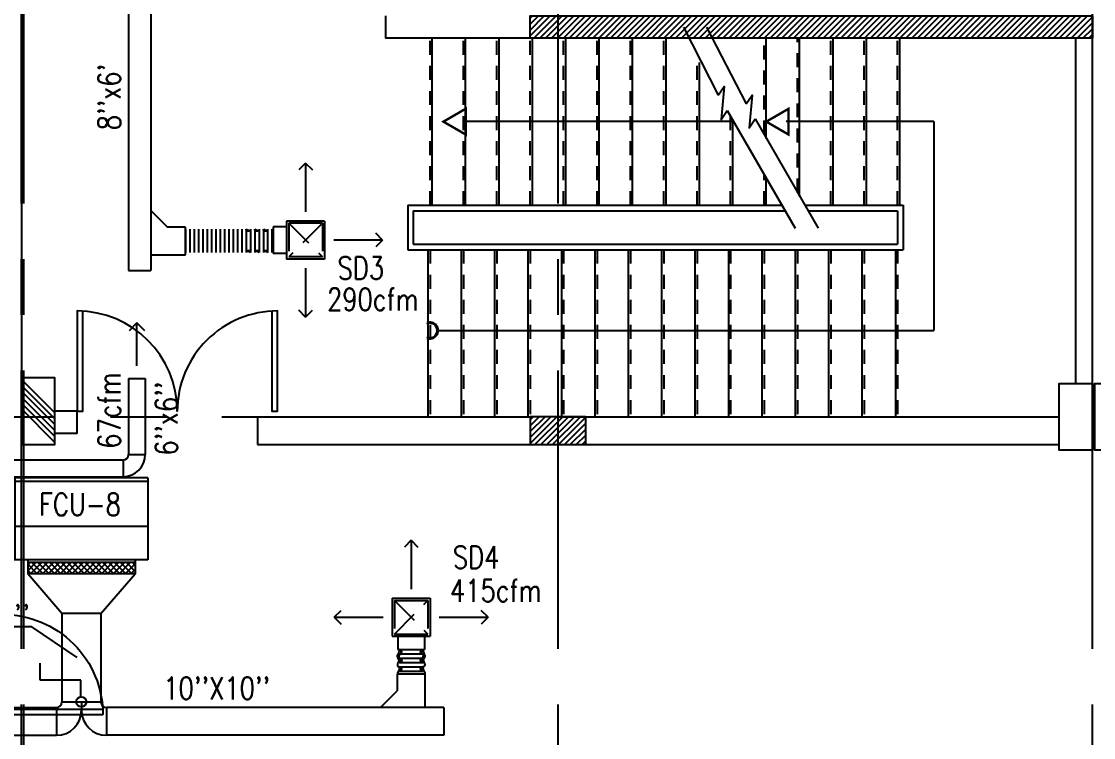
# Model space of a CAD drawing. Extents: x 417866200 to 417866302, y 43498034 to 43498122.
# Drawn here: x 417866242.78 to 417866252.41, y 43498068.78 to 43498075.21 of the extents above; entities that cross this region are included whole.
import ezdxf

# ---------------------------------------------------------------- set-up
doc = ezdxf.new("R2010")
doc.units = 0
doc.header["$MEASUREMENT"] = 0
for name, pattern in [('CENTERX2', [4, 2.5, -0.5, 0.5, -0.5]), ('HIDDEN', [0.375, 0.25, -0.125]), ('HIDDEN2', [0.1875, 0.125, -0.0625])]:
    doc.linetypes.add(name, pattern=pattern)
doc.layers.get('0').update_dxf_attribs({"linetype": 'CONTINUOUS'})
for name, color, linetype in [('AXES', 11, 'CENTERX2'), ('COL', 7, 'CONTINUOUS'), ('DOOR', 9, 'CONTINUOUS'), ('DUCT', 6, 'CONTINUOUS'), ('FCU', 6, 'CONTINUOUS'), ('HAT', 11, 'CONTINUOUS'), ('M-AC-FLEX', 7, 'CONTINUOUS'), ('M-EGU.', 2, 'CONTINUOUS'), ('M-TEXT', 2, 'CONTINUOUS'), ('STR', 9, 'CONTINUOUS'), ('STR-H', 8, 'HIDDEN2'), ('TEXT-A', 2, 'CONTINUOUS'), ('WALL', 9, 'CONTINUOUS')]:
    doc.layers.add(name, color=color, linetype=linetype)
doc.styles.add('ROMANS', font='ROMANS.shx', dxfattribs={"width": 0.6})

# ---------------------------------------------------------------- blocks, each defined once
blk = doc.blocks.new('C5V')
at = {"layer": 'HAT'}
h = blk.add_hatch(dxfattribs=at)
h.set_pattern_fill('ANSI31', color=256, scale=300, style=0)
h.set_pattern_definition([(45, (-249196.1822811713, -54711.00533739357), (-26.51650429449553, 26.51650429449553), [])])
h.paths.add_polyline_path([(-19.9999999999709, 600.0000000000073), (-320, 600.0000000000073), (-320.0000000000291, 299.99999999992), (-19.99999999991269, 299.99999999992)])
h.paths.add_polyline_path([(-19.9999999999709, 299.9999999999127), (-320, 299.9999999999127), (-320, 7.275957614183426e-12), (-19.99999999994179, 7.275957614183426e-12)])
h = blk.add_hatch(dxfattribs=at)
h.set_pattern_fill('ANSI31', color=256, scale=300, style=0)
h.set_pattern_definition([(45, (-248876.1822811713, -54711.00533739358), (-26.51650429449553, 26.51650429449553), [])])
h.paths.add_polyline_path([(300.0000000000582, 600), (2.91038304567337e-11, 600), (0, 299.9999999999127), (300.0000000001164, 299.9999999999127)])
h.paths.add_polyline_path([(300.0000000000582, 299.9999999999054), (2.91038304567337e-11, 299.9999999999054), (2.91038304567337e-11, 0), (300.0000000000873, 0)])
at = {"layer": 'COL'}
for points in [[(-19.99999999994179, 600.0000000000073), (-19.99999999994179, 7.275957614183426e-12), (-320.0000000000291, 7.275957614183426e-12), (-320.0000000000291, 600.0000000000073)], [(300.0000000000873, 600), (300.0000000000873, 0), (0, 0), (0, 600)]]:
    blk.add_lwpolyline(points, close=True, dxfattribs=at)
blk = doc.blocks.new('*X41')
at = {"color": 0}
for p, q in [((61359.22208648539, 149500.0823613885), (61598.87369890929, 149739.7339738124)), ((61359.22208648538, 149553.1153699775), (61545.8406903203, 149739.7339738124)), ((61359.22208648537, 149606.1483785665), (61492.80768173131, 149739.7339738124)), ((61359.22208648537, 149659.1813871555), (61439.77467314232, 149739.7339738124)), ((61359.22208648537, 149712.2143957445), (61386.74166455333, 149739.7339738124)), ((61401.90670749754, 149489.7339738117), (61651.90670749829, 149739.7339738124)), ((61454.93971608653, 149489.7339738117), (61704.93971608728, 149739.7339738124)), ((61507.97272467552, 149489.7339738117), (61757.97272467627, 149739.7339738124)), ((61561.00573326452, 149489.7339738117), (61811.00573326526, 149739.7339738124)), ((61614.0387418535, 149489.7339738117), (61859.22208648531, 149734.9173184435)), ((61667.0717504425, 149489.7339738117), (61859.22208648532, 149681.8843098545)), ((61720.10475903148, 149489.7339738117), (61859.22208648532, 149628.8513012655)), ((61773.13776762048, 149489.7339738117), (61859.22208648532, 149575.8182926765)), ((61826.17077620947, 149489.7339738117), (61859.22208648533, 149522.7852840876))]:
    blk.add_line(p, q, dxfattribs=at)
blk = doc.blocks.new('*X39')
at = {"color": 0}
for p, q in [((61359.22208648539, 153159.3599540289), (61539.59610626817, 153339.7339738117)), ((61359.22208648538, 153212.3929626179), (61486.56309767918, 153339.7339738117)), ((61359.22208648537, 153265.4259712069), (61433.53008909019, 153339.7339738117)), ((61359.22208648537, 153318.4589797959), (61380.4970805012, 153339.7339738117)), ((61392.62911485726, 153139.7339738118), (61592.62911485717, 153339.7339738117)), ((61445.66212344625, 153139.7339738118), (61645.66212344616, 153339.7339738117)), ((61498.69513203524, 153139.7339738118), (61698.69513203515, 153339.7339738117)), ((61551.72814062423, 153139.7339738118), (61751.72814062415, 153339.7339738117)), ((61604.76114921322, 153139.7339738118), (61804.76114921314, 153339.7339738117)), ((61657.79415780221, 153139.7339738118), (61857.79415780213, 153339.7339738117)), ((61710.8271663912, 153139.7339738118), (61910.82716639112, 153339.7339738117)), ((61763.86017498019, 153139.7339738118), (61963.86017498012, 153339.7339738117)), ((61816.89318356918, 153139.7339738118), (62016.8931835691, 153339.7339738117)), ((61869.92619215817, 153139.7339738118), (62069.9261921581, 153339.7339738117)), ((61922.95920074716, 153139.7339738118), (62122.95920074709, 153339.7339738117)), ((61975.99220933615, 153139.7339738118), (62175.99220933608, 153339.7339738117)), ((62029.02521792514, 153139.7339738118), (62229.02521792507, 153339.7339738117)), ((62082.05822651413, 153139.7339738118), (62282.05822651407, 153339.7339738117)), ((62135.09123510312, 153139.7339738118), (62335.09123510306, 153339.7339738117)), ((62188.12424369211, 153139.7339738118), (62388.12424369205, 153339.7339738117)), ((62241.1572522811, 153139.7339738118), (62441.15725228105, 153339.7339738117)), ((62294.19026087009, 153139.7339738118), (62494.19026087003, 153339.7339738117)), ((62347.22326945908, 153139.7339738118), (62547.22326945903, 153339.7339738117)), ((62400.25627804807, 153139.7339738118), (62600.25627804802, 153339.7339738117)), ((62453.28928663706, 153139.7339738118), (62653.28928663702, 153339.7339738117)), ((62506.32229522605, 153139.7339738118), (62706.322295226, 153339.7339738117)), ((62559.35530381504, 153139.7339738118), (62759.355303815, 153339.7339738117)), ((62612.38831240403, 153139.7339738118), (62812.38831240399, 153339.7339738117)), ((62665.42132099302, 153139.7339738118), (62865.42132099298, 153339.7339738117)), ((62718.45432958201, 153139.7339738118), (62918.45432958197, 153339.7339738117)), ((62771.48733817101, 153139.7339738118), (62971.48733817097, 153339.7339738117)), ((62824.52034675999, 153139.7339738118), (63024.52034675996, 153339.7339738117)), ((62877.55335534898, 153139.7339738118), (63077.55335534895, 153339.7339738117)), ((62930.58636393797, 153139.7339738118), (63130.58636393795, 153339.7339738117)), ((62983.61937252696, 153139.7339738118), (63183.61937252693, 153339.7339738117)), ((63036.65238111596, 153139.7339738118), (63236.65238111593, 153339.7339738117)), ((63089.68538970494, 153139.7339738118), (63289.68538970492, 153339.7339738117)), ((63142.71839829393, 153139.7339738118), (63342.71839829391, 153339.7339738117)), ((63195.75140688293, 153139.7339738118), (63395.7514068829, 153339.7339738117)), ((63248.78441547191, 153139.7339738118), (63448.7844154719, 153339.7339738117)), ((63301.81742406091, 153139.7339738118), (63501.81742406089, 153339.7339738117)), ((63354.8504326499, 153139.7339738118), (63554.85043264988, 153339.7339738117)), ((63407.88344123888, 153139.7339738118), (63607.88344123888, 153339.7339738117)), ((63460.91644982788, 153139.7339738118), (63660.91644982787, 153339.7339738118)), ((63513.94945841686, 153139.7339738118), (63713.94945841686, 153339.7339738118)), ((63566.98246700585, 153139.7339738118), (63766.98246700585, 153339.7339738118)), ((63620.01547559485, 153139.7339738118), (63820.01547559485, 153339.7339738118)), ((63673.04848418383, 153139.7339738117), (63873.04848418383, 153339.7339738118)), ((63726.08149277283, 153139.7339738117), (63926.08149277283, 153339.7339738118)), ((63779.11450136182, 153139.7339738117), (63979.11450136182, 153339.7339738118)), ((63832.1475099508, 153139.7339738117), (64032.14750995081, 153339.7339738118)), ((63885.1805185398, 153139.7339738117), (64085.1805185398, 153339.7339738118)), ((63938.21352712878, 153139.7339738117), (64138.2135271288, 153339.7339738118)), ((63991.24653571778, 153139.7339738117), (64191.24653571779, 153339.7339738118)), ((64044.27954430677, 153139.7339738117), (64244.27954430678, 153339.7339738118)), ((64097.31255289575, 153139.7339738117), (64297.31255289578, 153339.7339738118)), ((64150.34556148475, 153139.7339738117), (64350.34556148477, 153339.7339738118)), ((64203.37857007374, 153139.7339738117), (64403.37857007376, 153339.7339738118)), ((64256.41157866273, 153139.7339738117), (64456.41157866275, 153339.7339738118)), ((64309.44458725172, 153139.7339738117), (64509.44458725175, 153339.7339738118)), ((64362.4775958407, 153139.7339738117), (64562.47759584073, 153339.7339738118)), ((64415.5106044297, 153139.7339738117), (64615.51060442973, 153339.7339738118)), ((64468.54361301869, 153139.7339738117), (64668.54361301872, 153339.7339738118)), ((64521.57662160768, 153139.7339738117), (64721.57662160771, 153339.7339738118)), ((64574.60963019667, 153139.7339738117), (64774.6096301967, 153339.7339738118)), ((64627.64263878566, 153139.7339738117), (64827.6426387857, 153339.7339738118)), ((64680.67564737465, 153139.7339738117), (64880.67564737469, 153339.7339738118)), ((64733.70865596364, 153139.7339738117), (64933.70865596368, 153339.7339738118)), ((64786.74166455263, 153139.7339738117), (64986.74166455268, 153339.7339738118)), ((64839.77467314162, 153139.7339738117), (65039.77467314167, 153339.7339738118)), ((64892.80768173061, 153139.7339738117), (65092.80768173066, 153339.7339738118)), ((64945.8406903196, 153139.7339738117), (65145.84069031965, 153339.7339738118)), ((64998.87369890859, 153139.7339738117), (65198.87369890865, 153339.7339738118)), ((65051.90670749758, 153139.7339738117), (65251.90670749763, 153339.7339738118)), ((65104.93971608657, 153139.7339738117), (65304.93971608663, 153339.7339738118)), ((65157.97272467556, 153139.7339738117), (65357.97272467562, 153339.7339738118)), ((65211.00573326455, 153139.7339738117), (65411.00573326461, 153339.7339738118)), ((65264.03874185354, 153139.7339738117), (65464.0387418536, 153339.7339738118)), ((65317.07175044253, 153139.7339738117), (65517.0717504426, 153339.7339738118)), ((65370.10475903152, 153139.7339738117), (65570.10475903159, 153339.7339738118)), ((65423.13776762051, 153139.7339738117), (65623.13776762059, 153339.7339738118)), ((65476.1707762095, 153139.7339738117), (65676.17077620958, 153339.7339738118)), ((65529.20378479849, 153139.7339738117), (65729.20378479856, 153339.7339738118)), ((65582.23679338748, 153139.7339738117), (65782.23679338756, 153339.7339738118)), ((65635.26980197646, 153139.7339738117), (65835.26980197655, 153339.7339738118)), ((65688.30281056547, 153139.7339738117), (65888.30281056554, 153339.7339738118)), ((65741.33581915445, 153139.7339738117), (65941.33581915454, 153339.7339738118)), ((65794.36882774344, 153139.7339738117), (65994.36882774353, 153339.7339738118)), ((65847.40183633243, 153139.7339738117), (66047.40183633252, 153339.7339738118)), ((65900.43484492142, 153139.7339738117), (66100.43484492152, 153339.7339738118)), ((65953.46785351042, 153139.7339738117), (66153.4678535105, 153339.7339738118)), ((66006.5008620994, 153139.7339738117), (66206.50086209949, 153339.7339738118)), ((66059.53387068839, 153139.7339738117), (66259.5338706885, 153339.7339738118)), ((66112.56687927738, 153139.7339738117), (66312.56687927748, 153339.7339738118)), ((66165.59988786637, 153139.7339738117), (66365.59988786647, 153339.7339738118)), ((66218.63289645537, 153139.7339738117), (66409.2220864852, 153330.3231638415)), ((66271.66590504436, 153139.7339738117), (66409.2220864852, 153277.2901552526)), ((66324.69891363334, 153139.7339738117), (66409.2220864852, 153224.2571466636)), ((66377.73192222233, 153139.7339738117), (66409.2220864852, 153171.2241380746))]:
    blk.add_line(p, q, dxfattribs=at)
blk = doc.blocks.new('A$C376C1807')
at = {"layer": 'DOOR'}
for p, q in [((8.381903171539307e-08, 0.8999999298903276), (8.381903171539307e-08, 0.8499999298874172)), ((0.900000083813211, 0.8999999298903276), (8.381903171539307e-08, 0.8999999298903276)), ((8.381903171539307e-08, 0.8499999298874172), (0.8986101215996314, 0.8499999298874172))]:
    blk.add_line(p, q, dxfattribs=at)
blk.add_arc((8.381903171539307e-08, 0.8999999298830517), 0.8999999999941792, 270, 4.168816632087861e-10, dxfattribs=at)
blk = doc.blocks.new('D180')
at = {"layer": 'DOOR'}
blk.add_lwpolyline([(850.0000000000009, 898.6100377805715), (850.0000000000009, -2.842170943040401e-14), (900.0000000000009, -2.842170943040401e-14), (900.0000000000009, 900, 0.4142135623730951), (-8.668621376273222e-13, -2.842170943040401e-14, 0.4142135623730951), (-900.0000000000009, 900), (-900.0000000000009, -2.842170943040401e-14), (-850.0000000000009, -2.842170943040401e-14), (-850.0000000000009, 898.6100377805715)], format="xyb", dxfattribs=at)
blk = doc.blocks.new('*X25')
at = {"color": 0}
for p, q in [((-750.2433014437457, 2537.8032310737), (-672.2561432365363, 2615.790389280909)), ((-750.243301443746, 2590.836239662691), (-725.2891518255274, 2615.790389280909)), ((-659.6350886662223, 2515.790389280909), (-750.2433014437461, 2606.398602058433)), ((-719.2231346475452, 2515.790389280909), (-619.2231346475452, 2615.790389280909)), ((-606.6020800772312, 2515.790389280909), (-706.6020800772312, 2615.790389280909)), ((-666.190126058554, 2515.790389280909), (-566.1901260585541, 2615.790389280909)), ((-553.5690714882402, 2515.790389280909), (-653.5690714882402, 2615.790389280909)), ((-613.157117469563, 2515.790389280909), (-513.1571174695631, 2615.790389280909)), ((-500.5360628992491, 2515.790389280909), (-600.5360628992491, 2615.790389280909)), ((-560.124108880572, 2515.790389280909), (-460.124108880572, 2615.790389280909)), ((-447.5030543102581, 2515.790389280909), (-547.503054310258, 2615.790389280909)), ((-507.0911002915809, 2515.790389280909), (-407.0911002915809, 2615.790389280909)), ((-394.470045721267, 2515.790389280909), (-494.470045721267, 2615.790389280909)), ((-454.0580917025898, 2515.790389280909), (-354.0580917025898, 2615.790389280909)), ((-341.4370371322759, 2515.790389280909), (-441.4370371322759, 2615.790389280909)), ((-401.0250831135987, 2515.790389280909), (-301.0250831135988, 2615.790389280909)), ((-288.4040285432848, 2515.790389280909), (-388.4040285432848, 2615.790389280909)), ((-347.9920745246076, 2515.790389280909), (-247.9920745246077, 2615.790389280909)), ((-235.3710199542938, 2515.790389280909), (-335.3710199542938, 2615.790389280909)), ((-294.9590659356166, 2515.790389280909), (-194.9590659356166, 2615.790389280909)), ((-182.3380113653027, 2515.790389280909), (-282.3380113653027, 2615.790389280909)), ((-241.9260573466255, 2515.790389280909), (-141.9260573466256, 2615.790389280909)), ((-129.3050027763116, 2515.790389280909), (-229.3050027763116, 2615.790389280909)), ((-188.8930487576345, 2515.790389280909), (-88.89304875763449, 2615.790389280909)), ((-76.27199418732056, 2515.790389280909), (-176.2719941873206, 2615.790389280909)), ((-135.8600401686434, 2515.790389280909), (-35.86004016864342, 2615.790389280909)), ((-23.23898559832949, 2515.790389280909), (-123.2389855983295, 2615.790389280909)), ((-82.82703157965233, 2515.790389280909), (17.17296842034765, 2615.790389280909)), ((29.79402299066158, 2515.790389280909), (-70.2059770093384, 2615.790389280909)), ((-29.79402299066158, 2515.790389280909), (70.2059770093384, 2615.790389280909)), ((82.82703157965233, 2515.790389280909), (-17.17296842034765, 2615.790389280909)), ((23.23898559832949, 2515.790389280909), (123.2389855983295, 2615.790389280909)), ((135.8600401686434, 2515.790389280909), (35.86004016864342, 2615.790389280909)), ((76.27199418732056, 2515.790389280909), (176.2719941873206, 2615.790389280909)), ((188.8930487576345, 2515.790389280909), (88.89304875763449, 2615.790389280909)), ((129.3050027763116, 2515.790389280909), (214.7566985562537, 2601.242085060851)), ((214.7566985562536, 2542.959748071281), (141.9260573466256, 2615.790389280909)), ((214.7566985562537, 2595.992756660272), (194.9590659356166, 2615.790389280909)), ((-712.6680972552134, 2515.790389280909), (-750.2433014437458, 2553.365593469442)), ((182.3380113653027, 2515.790389280909), (214.7566985562536, 2548.20907647186))]:
    blk.add_line(p, q, dxfattribs=at)
blk = doc.blocks.new('WAP16')
at = {"color": 6}
for p, q in [((-597, 0), (-597, -737)), ((-597, 0), (597, 0)), ((597, 0), (597, -737)), ((-597, -437), (597, -437)), ((-597, -737), (597, -737))]:
    blk.add_line(p, q, dxfattribs=at)
at = {"color": 3}
for p, q in [((-597, -32), (597, -32)), ((597, -437), (835, -437)), ((835, -437), (835, -737)), ((597, -562.0173622146249), (670.3489288687706, -562.0173622146249)), ((-482.5, -737), (-482.5, -862)), ((-482.5, -762), (482.5, -762)), ((482.5, -737), (482.5, -862)), ((597, -737), (835, -737)), ((-482.5, -862), (482.5, -862))]:
    blk.add_line(p, q, dxfattribs=at)
at = {"color": 11}
blk.add_blockref('*X25', (267.7433014512062, -3377.790389284492), dxfattribs=at)

msp = doc.modelspace()

# ---------------------------------------------------------------- hatches: boundary and pattern name
at = {"layer": 'HAT'}
h = msp.add_hatch(dxfattribs=at)
h.set_pattern_fill('ANSI31', color=256, scale=0.3, style=0)
h.set_pattern_definition([(135, (417866543.6201391, 43498016.64596707), (0.02651650429449553, 0.02651650429449554), [])])
h.paths.add_polyline_path([(417866242.7839568, 43498072.00697241), (417866243.0839568, 43498072.00697241), (417866243.0839568, 43498071.65697241), (417866242.7839568, 43498071.65697241)])
h.paths.add_polyline_path([(417866242.7839568, 43498071.65697241), (417866243.0839568, 43498071.65697241), (417866243.0839568, 43498071.40697241), (417866242.7839568, 43498071.40697241)])

# ---------------------------------------------------------------- linework, layer by layer
at = {"layer": 'AXES'}
for p, q in [((417866247.6039568, 43498033.57267877), (417866247.6039568, 43498111.28535389)), ((417866242.7839568, 43498033.57267877), (417866242.7839568, 43498110.9353539)), ((417866242.8039568, 43498033.57267877), (417866242.8039568, 43498110.9353539)), ((417866252.4039568, 43498033.57267877), (417866252.4039568, 43498110.9353539)), ((417866200.5839568, 43498071.65697242), (417866268.6239568, 43498071.65697242))]:
    msp.add_line(p, q, dxfattribs=at)
at = {"layer": 'COL'}
for points in [[(417866252.4039568, 43498075.25697241), (417866252.4039568, 43498075.05697241), (417866247.3539568, 43498075.05697241), (417866247.3539568, 43498075.25697241)], [(417866242.7839568, 43498072.00697241), (417866242.7839568, 43498071.40697241), (417866243.0839568, 43498071.40697241), (417866243.0839568, 43498072.00697241)], [(417866247.3539568, 43498071.65697241), (417866247.3539568, 43498071.40697241), (417866247.8539568, 43498071.40697241), (417866247.8539568, 43498071.65697241)]]:
    msp.add_lwpolyline(points, close=True, dxfattribs=at)
at = {"layer": 'DUCT', "linetype": 'ByBlock'}
for p, q in [((417866243.7462873, 43498075.96795055), (417866243.7462873, 43498072.97115915)), ((417866243.9462873, 43498075.96795055), (417866243.9462873, 43498072.97115915)), ((417866243.7462873, 43498072.97115915), (417866243.9462873, 43498072.97115915)), ((417866243.7462873, 43498072.00011437), (417866243.7462873, 43498071.31915795)), ((417866243.7462873, 43498072.00011437), (417866243.8962873, 43498072.00011437)), ((417866243.8962873, 43498072.00011437), (417866243.8962873, 43498071.31915795)), ((417866242.1855502, 43498071.26915795), (417866243.6962873, 43498071.26915795)), ((417866243.6962873, 43498071.26915795), (417866243.6962873, 43498071.11915795)), ((417866243.7462873, 43498071.31915795), (417866243.8962873, 43498071.31915795)), ((417866242.1855502, 43498071.11915795), (417866243.6962873, 43498071.11915795)), ((417866243.1477245, 43498069.89228689), (417866242.8402245, 43498070.24724945)), ((417866243.4977245, 43498069.89228689), (417866243.8052245, 43498070.24724945)), ((417866243.4977245, 43498069.89228689), (417866243.1477245, 43498069.89228689)), ((417866243.1477245, 43498069.89228689), (417866243.1477245, 43498069.09700123)), ((417866243.4977245, 43498069.89228689), (417866243.4977245, 43498069.09700123)), ((417866242.9507031, 43498069.29107983), (417866242.9507031, 43498069.44339687)), ((417866243.3174698, 43498069.29107983), (417866242.9507031, 43498069.29107983)), ((417866243.3174698, 43498069.14287867), (417866243.3174698, 43498069.29107983)), ((417866243.1477245, 43498069.09700123), (417866243.4977245, 43498069.09700123)), ((417866243.3227245, 43498069.09700123), (417866243.3227245, 43498069.02200123)), ((417866239.067629, 43498069.04700123), (417866243.0977245, 43498069.04700123)), ((417866243.0977245, 43498069.04700123), (417866243.0977245, 43498068.79700123)), ((417866243.5477245, 43498069.04700123), (417866243.5477245, 43498068.79700123)), ((417866246.57782, 43498069.04700123), (417866243.5477245, 43498069.04700123)), ((417866246.57782, 43498069.04700123), (417866246.57782, 43498068.79700123)), ((417866239.067629, 43498068.79700123), (417866243.0977245, 43498068.79700123)), ((417866246.57782, 43498068.79700123), (417866243.5477245, 43498068.79700123))]:
    msp.add_line(p, q, dxfattribs=at)
at = {"layer": 'DUCT'}
for p, q in [((417866243.9462873, 43498073.50988048), (417866244.0962873, 43498073.35988048)), ((417866244.2569982, 43498073.35988048), (417866244.0962873, 43498073.35988048)), ((417866244.2569982, 43498073.10988048), (417866244.2569982, 43498073.35988048)), ((417866243.9462873, 43498073.10988048), (417866244.2569982, 43498073.10988048)), ((417866246.1591743, 43498069.34700123), (417866246.1591743, 43498069.19700123)), ((417866246.4091743, 43498069.34700123), (417866246.1591743, 43498069.34700123)), ((417866246.4091743, 43498069.04700123), (417866246.4091743, 43498069.34700123)), ((417866246.0091743, 43498069.04700123), (417866246.1591743, 43498069.19700123))]:
    msp.add_line(p, q, dxfattribs=at)
at = {"layer": 'DUCT', "color": 4, "linetype": 'ByBlock'}
for p, q in [((417866242.8763724, 43498069.7696818), (417866241.8133191, 43498069.7696818)), ((417866243.283003, 43498069.4969413), (417866242.8763724, 43498069.7696818))]:
    msp.add_line(p, q, dxfattribs=at)
at = {"layer": 'DUCT', "linetype": 'ByBlock'}
msp.add_circle((417866243.3215898, 43498069.09759533), 0.0452833510391647, dxfattribs=at)
for centre, radius, start, end in [((417866243.6962873, 43498071.31915795), 0.05, 270, 7.016477563892661e-15), ((417866243.6962873, 43498071.31915795), 0.2, 270, 7.016477563892661e-15), ((417866243.0977245, 43498069.09700123), 0.05, 270, 7.016477563892661e-15), ((417866243.5477245, 43498069.09700123), 0.05, 180, 270), ((417866243.0977245, 43498069.02200123), 0.225, 270, 7.016477563892661e-15), ((417866243.5477245, 43498069.02200123), 0.225, 180, 270)]:
    msp.add_arc(centre, radius, start, end, dxfattribs=at)
at = {"layer": 'M-AC-FLEX', "color": 11}
for p, q in [((417866244.2569982, 43498073.34193443), (417866244.2569982, 43498073.13094053)), ((417866244.2959982, 43498073.34193443), (417866244.2959982, 43498073.13094053)), ((417866244.3349983, 43498073.34193443), (417866244.3349983, 43498073.13094053)), ((417866244.3739983, 43498073.34193443), (417866244.3739983, 43498073.13094053)), ((417866244.4129983, 43498073.34193443), (417866244.4129983, 43498073.13094053)), ((417866244.4519984, 43498073.34193443), (417866244.4519984, 43498073.13094053)), ((417866244.4519984, 43498073.34193443), (417866244.4519984, 43498073.13094053)), ((417866244.4909984, 43498073.34193443), (417866244.4909984, 43498073.13094053)), ((417866244.4909984, 43498073.34193443), (417866244.4909984, 43498073.13094053)), ((417866244.5299984, 43498073.34193443), (417866244.5299984, 43498073.13094053)), ((417866244.5689985, 43498073.34193443), (417866244.5689985, 43498073.13094053)), ((417866244.6079985, 43498073.34193443), (417866244.6079985, 43498073.13094053)), ((417866244.6469985, 43498073.34193443), (417866244.6469985, 43498073.13094053)), ((417866244.6859986, 43498073.34193443), (417866244.6859986, 43498073.13094053)), ((417866244.7249985, 43498073.34193443), (417866244.7249985, 43498073.13094053)), ((417866244.7639986, 43498073.34193443), (417866244.7639986, 43498073.13094053)), ((417866244.8023148, 43498073.34193443), (417866244.8023148, 43498073.13094053)), ((417866244.8023148, 43498073.34193443), (417866244.8023148, 43498073.13094053)), ((417866244.8413147, 43498073.34193443), (417866244.8413147, 43498073.13094053)), ((417866244.8413147, 43498073.34193443), (417866244.8413147, 43498073.13094053)), ((417866244.8796309, 43498073.34193443), (417866244.8796309, 43498073.13094053)), ((417866244.879631, 43498073.34193443), (417866244.879631, 43498073.13094053)), ((417866244.9186309, 43498073.34193443), (417866244.9186309, 43498073.13094053)), ((417866244.9186309, 43498073.34193443), (417866244.9186309, 43498073.13094053)), ((417866244.9186309, 43498073.34193443), (417866244.9186309, 43498073.13094053)), ((417866244.918631, 43498073.34193443), (417866244.918631, 43498073.13094053)), ((417866244.9569471, 43498073.34193443), (417866244.9569471, 43498073.13094053)), ((417866244.9569471, 43498073.34193443), (417866244.9569471, 43498073.13094053)), ((417866244.9569471, 43498073.34193443), (417866244.9569471, 43498073.13094053)), ((417866244.9569471, 43498073.34193443), (417866244.9569471, 43498073.13094053)), ((417866244.9952634, 43498073.34193443), (417866244.9952634, 43498073.13094053)), ((417866244.9952634, 43498073.34193443), (417866244.9952634, 43498073.13094053)), ((417866245.0342633, 43498073.34193443), (417866245.0342633, 43498073.13094053)), ((417866245.0342633, 43498073.34193443), (417866245.0342633, 43498073.13094053)), ((417866246.1807762, 43498069.56657291), (417866246.3882702, 43498069.56657291)), ((417866246.1807762, 43498069.52757288), (417866246.3882702, 43498069.52757288)), ((417866246.1807762, 43498069.48857284), (417866246.3882702, 43498069.48857284)), ((417866246.1807762, 43498069.44957281), (417866246.3882702, 43498069.44957281)), ((417866246.1807762, 43498069.41057283), (417866246.3882702, 43498069.41057283)), ((417866246.1807762, 43498069.3715728), (417866246.3882702, 43498069.3715728))]:
    msp.add_line(p, q, dxfattribs=at)
at = {"layer": 'M-AC-FLEX'}
for points in [[(417866244.2569982, 43498073.34193443, 1), (417866244.2959982, 43498073.34193443, -0.9999999999999997), (417866244.3349982, 43498073.34193443)], [(417866244.3739983, 43498073.34193443, -1), (417866244.3349983, 43498073.34193443, 0.9999999999999997), (417866244.2959983, 43498073.34193443)], [(417866244.2959983, 43498073.34193443, -1), (417866244.3349983, 43498073.34193443)], [(417866244.3349982, 43498073.34193443, 1), (417866244.2959982, 43498073.34193443)], [(417866244.3349983, 43498073.34193443, 1), (417866244.3739983, 43498073.34193443, -0.9999999999999997), (417866244.4129983, 43498073.34193443)], [(417866244.4519984, 43498073.34193443, -1), (417866244.4129983, 43498073.34193443, 0.9999999999999997), (417866244.3739983, 43498073.34193443)], [(417866244.3739983, 43498073.34193443, -1), (417866244.4129983, 43498073.34193443)], [(417866244.4129983, 43498073.34193443, 1), (417866244.3739983, 43498073.34193443)], [(417866244.4129983, 43498073.34193443, 1), (417866244.4519984, 43498073.34193443, -0.9999999999999997), (417866244.4909983, 43498073.34193443)], [(417866244.4129983, 43498073.34193443, 1), (417866244.4519984, 43498073.34193443)], [(417866244.4519984, 43498073.34193443, -1), (417866244.4129983, 43498073.34193443)], [(417866244.5299984, 43498073.34193443, -1), (417866244.4909984, 43498073.34193443, 0.9999999999999997), (417866244.4519984, 43498073.34193443)], [(417866244.4909984, 43498073.34193443, 1), (417866244.5299984, 43498073.34193443, -0.9999999999999997), (417866244.5689984, 43498073.34193443)], [(417866244.5299984, 43498073.34193443, -1), (417866244.4909984, 43498073.34193443)], [(417866244.4909984, 43498073.34193443, 1), (417866244.5299984, 43498073.34193443)], [(417866244.5689984, 43498073.34193443, 1), (417866244.5299984, 43498073.34193443)], [(417866244.6079985, 43498073.34193443, -1), (417866244.5689985, 43498073.34193443, 0.9999999999999997), (417866244.5299985, 43498073.34193443)], [(417866244.5299985, 43498073.34193443, -1), (417866244.5689985, 43498073.34193443)], [(417866244.5689985, 43498073.34193443, 1), (417866244.6079985, 43498073.34193443, -0.9999999999999997), (417866244.6469985, 43498073.34193443)], [(417866244.6859986, 43498073.34193443, -1), (417866244.6469985, 43498073.34193443, 0.9999999999999997), (417866244.6079985, 43498073.34193443)], [(417866244.6079985, 43498073.34193443, -1), (417866244.6469985, 43498073.34193443)], [(417866244.6469985, 43498073.34193443, 1), (417866244.6079985, 43498073.34193443)], [(417866244.6469985, 43498073.34193443, 0.9999999999999997), (417866244.6859986, 43498073.34193443, -0.9999999999999997), (417866244.7249985, 43498073.34193443, 0.9999999999999997), (417866244.7639986, 43498073.34193443, -1.01800509972273), (417866244.8023148, 43498073.34193443)], [(417866244.918631, 43498073.34193443, -1), (417866244.879631, 43498073.34193443, 1.01800509972273), (417866244.8413147, 43498073.34193443)], [(417866244.8796309, 43498073.34193443, 1), (417866244.9186309, 43498073.34193443, -1.01800509972273), (417866244.9569471, 43498073.34193443)], [(417866244.9959471, 43498073.34193443, -1), (417866244.9569471, 43498073.34193443, 1.01800509972273), (417866244.9186309, 43498073.34193443)], [(417866244.9569471, 43498073.34193443, 1), (417866244.9959471, 43498073.34193443, -1.01800509972273), (417866245.0342633, 43498073.34193443)], [(417866244.2569982, 43498073.13094053, -1), (417866244.2959982, 43498073.13094053, 0.9999999999999997), (417866244.3349982, 43498073.13094053)], [(417866244.3349981, 43498073.13089231, -1.000000764127005), (417866244.2959982, 43498073.13094053)], [(417866244.3739983, 43498073.13094053, 1), (417866244.3349983, 43498073.13094053, -0.9999999999999997), (417866244.2959983, 43498073.13094053)], [(417866244.2959983, 43498073.13089231, 1.000000764127005), (417866244.3349983, 43498073.13094053)], [(417866244.3349983, 43498073.13094053, -1), (417866244.3739983, 43498073.13094053, 0.9999999999999997), (417866244.4129983, 43498073.13094053)], [(417866244.4519984, 43498073.13094053, 1), (417866244.4129983, 43498073.13094053, -0.9999999999999997), (417866244.3739983, 43498073.13094053)], [(417866244.4129982, 43498073.13089231, -1.000000764127005), (417866244.3739983, 43498073.13094053)], [(417866244.3739984, 43498073.13089231, 1.000000764127005), (417866244.4129983, 43498073.13094053)], [(417866244.4129983, 43498073.13094053, -1), (417866244.4519984, 43498073.13094053)], [(417866244.4519984, 43498073.13094053, 1), (417866244.4129983, 43498073.13094053)], [(417866244.4129983, 43498073.13094053, -1), (417866244.4519984, 43498073.13094053, 0.9999999999999997), (417866244.4909983, 43498073.13094053)], [(417866244.5299984, 43498073.13094053, 1), (417866244.4909984, 43498073.13094053, -0.9999999999999997), (417866244.4519984, 43498073.13094053)], [(417866244.5299984, 43498073.13094053, 1), (417866244.4909984, 43498073.13094053)], [(417866244.4909984, 43498073.13094053, -1), (417866244.5299984, 43498073.13094053, 0.9999999999999997), (417866244.5689984, 43498073.13094053)], [(417866244.4909984, 43498073.13094053, -1), (417866244.5299984, 43498073.13094053)], [(417866244.5689983, 43498073.13089231, -1.000000764127005), (417866244.5299984, 43498073.13094053)], [(417866244.6079985, 43498073.13094053, 1), (417866244.5689985, 43498073.13094053, -0.9999999999999997), (417866244.5299985, 43498073.13094053)], [(417866244.5299985, 43498073.13089231, 1.000000764127005), (417866244.5689985, 43498073.13094053)], [(417866244.5689985, 43498073.13094053, -1), (417866244.6079985, 43498073.13094053, 0.9999999999999997), (417866244.6469985, 43498073.13094053)], [(417866244.6859986, 43498073.13094053, 1), (417866244.6469985, 43498073.13094053, -0.9999999999999997), (417866244.6079985, 43498073.13094053)], [(417866244.6469984, 43498073.13089231, -1.000000764127005), (417866244.6079985, 43498073.13094053)], [(417866244.6079986, 43498073.13089231, 1.000000764127005), (417866244.6469985, 43498073.13094053)], [(417866244.6469985, 43498073.13094053, -0.9999999999999997), (417866244.6859986, 43498073.13094053, 0.9999999999999997), (417866244.7249985, 43498073.13094053, -1), (417866244.7639986, 43498073.13094053, 1.018005099723095), (417866244.8023148, 43498073.13094053)], [(417866244.918631, 43498073.13094053, 1), (417866244.879631, 43498073.13094053, -1.018005099723095), (417866244.8413147, 43498073.13094053)], [(417866244.8796309, 43498073.13094053, -1), (417866244.9186309, 43498073.13094053, 1.018005099723095), (417866244.9569471, 43498073.13094053)], [(417866244.9959471, 43498073.13094053, 1), (417866244.9569471, 43498073.13094053, -1.018005099723095), (417866244.9186309, 43498073.13094053)], [(417866244.9569471, 43498073.13094053, -1), (417866244.9959471, 43498073.13094053, 1.018005099723095), (417866245.0342633, 43498073.13094053)], [(417866246.1807762, 43498069.56657291, -1), (417866246.1807762, 43498069.52757288, 0.9999999999999997), (417866246.1807762, 43498069.4885729)], [(417866246.3882702, 43498069.56657291, 1), (417866246.3882702, 43498069.52757288, -0.9999999999999997), (417866246.3882702, 43498069.4885729)], [(417866246.1807762, 43498069.48857284, -1), (417866246.1807762, 43498069.44957281, 0.9999999999999997), (417866246.1807762, 43498069.41057283, -0.9999999999999997), (417866246.1807762, 43498069.3715728, 0.5064143605570383), (417866246.1620538, 43498069.34700123, 0.5064143605570383)], [(417866246.1807762, 43498069.4885729, -1), (417866246.1807762, 43498069.52757288)], [(417866246.1807762, 43498069.44957281, 1), (417866246.1807762, 43498069.48857284, -0.9999999999999997), (417866246.1807762, 43498069.52757282)], [(417866246.1807762, 43498069.52757282, 1), (417866246.1807762, 43498069.48857284)], [(417866246.3882702, 43498069.44957281, -1), (417866246.3882702, 43498069.48857284, 0.9999999999999997), (417866246.3882702, 43498069.52757282)], [(417866246.3882702, 43498069.48857284, 1), (417866246.3882702, 43498069.44957281, -0.9999999999999997), (417866246.3882702, 43498069.41057283, 1), (417866246.3882702, 43498069.3715728, -0.5064143605570383), (417866246.4069926, 43498069.34700123, -0.5064143605570383)], [(417866246.3883184, 43498069.48857296, 1.000000764127005), (417866246.3882702, 43498069.52757288)], [(417866246.3883184, 43498069.52757276, -1.000000764127005), (417866246.3882702, 43498069.48857284)]]:
    msp.add_lwpolyline(points, format="xyb", dxfattribs=at)
for centre, radius, start, end in [((417866244.8218147, 43498073.34193441), 0.01949999999998908, 180, 331.5686375367698), ((417866244.8218147, 43498073.34193441), 0.01949999999998908, 208.4313624632302, 7.016477563892661e-15), ((417866244.8991309, 43498073.34193441), 0.01949999999998908, 180, 331.5686375367698), ((417866244.8991309, 43498073.34193441), 0.01949999999998908, 208.4313624632302, 7.016477563892661e-15), ((417866244.9764472, 43498073.34193441), 0.01949999999998908, 180, 331.5686375367698), ((417866244.9764472, 43498073.34193441), 0.01949999999998908, 208.4313624632302, 7.016477563892661e-15), ((417866245.0537633, 43498073.34193441), 0.01949999999998908, 180, 246.7692005842601), ((417866245.0537633, 43498073.34193441), 0.01949999999998908, 208.4313624632302, 246.7692005842601), ((417866244.8218147, 43498073.13094653), 0.0195000009375944, 28.43136934476471, 180.0177687376153), ((417866244.8218147, 43498073.13094653), 0.0195000009375944, 28.43136934476471, 180.0177687376153), ((417866244.8218147, 43498073.13094653), 0.0195000009375944, 359.9822312623847, 151.5686306552353), ((417866244.8218147, 43498073.13094653), 0.0195000009375944, 359.9822312623847, 151.5686306552353), ((417866244.8991309, 43498073.13094653), 0.0195000009375944, 28.43136934476471, 180.0177687376153), ((417866244.8991309, 43498073.13094653), 0.0195000009375944, 28.43136934476471, 180.0177687376153), ((417866244.8991309, 43498073.13094653), 0.0195000009375944, 359.9822312623847, 151.5686306552353), ((417866244.8991309, 43498073.13094653), 0.0195000009375944, 359.9822312623847, 151.5686306552353), ((417866244.9764472, 43498073.13094653), 0.0195000009375944, 28.43136934476471, 180.0177687376153), ((417866244.9764472, 43498073.13094653), 0.0195000009375944, 28.43136934476471, 180.0177687376153), ((417866244.9764472, 43498073.13094653), 0.0195000009375944, 359.9822312623847, 151.5686306552353), ((417866244.9764472, 43498073.13094653), 0.0195000009375944, 359.9822312623847, 151.5686306552353), ((417866245.0537633, 43498073.13094653), 0.0195000009375944, 113.2307907808987, 180.0177687376153), ((417866245.0537633, 43498073.13094653), 0.0195000009375944, 113.2307907808987, 180.0177687376153), ((417866245.0537633, 43498073.13094653), 0.0195000009375944, 113.2307907808987, 151.5686306552353), ((417866245.0537633, 43498073.13094653), 0.0195000009375944, 113.2307907808987, 151.5686306552353)]:
    msp.add_arc(centre, radius, start, end, dxfattribs=at)
at = {"layer": 'M-EGU.'}
for p, q in [((417866245.3364767, 43498073.93517124), (417866245.2753817, 43498073.87407732)), ((417866245.3364767, 43498073.93517124), (417866245.3364767, 43498073.49636433)), ((417866245.3364767, 43498073.93517124), (417866245.3975718, 43498073.87407732)), ((417866245.5068796, 43498073.41437212), (417866245.1660739, 43498073.41437212)), ((417866245.1660739, 43498073.41437212), (417866245.1660739, 43498073.0735727)), ((417866245.5068796, 43498073.41437212), (417866245.5068796, 43498073.0735727)), ((417866245.0460718, 43498073.36397221), (417866245.0460718, 43498073.12397262)), ((417866245.1660739, 43498073.36397221), (417866245.0460718, 43498073.36397221)), ((417866246.0276884, 43498073.24397241), (417866245.9665934, 43498073.30506633)), ((417866246.0276884, 43498073.24397241), (417866245.5888733, 43498073.24397241)), ((417866246.0276884, 43498073.24397241), (417866245.9665934, 43498073.18287849)), ((417866245.1660739, 43498073.12397262), (417866245.0460718, 43498073.12397262)), ((417866245.5068796, 43498073.0735727), (417866245.1660739, 43498073.0735727)), ((417866245.3364767, 43498072.9915805), (417866245.3364767, 43498072.55277359)), ((417866245.3364767, 43498072.55277359), (417866245.2753817, 43498072.61386751)), ((417866245.3364767, 43498072.55277359), (417866245.3975718, 43498072.61386751)), ((417866243.8212873, 43498072.49941187), (417866243.7505766, 43498072.42870118)), ((417866243.8212873, 43498072.1132295), (417866243.8212873, 43498072.49941187)), ((417866243.891998, 43498072.42870118), (417866243.8212873, 43498072.49941187)), ((417866246.2845232, 43498070.54817124), (417866246.2234293, 43498070.48707733)), ((417866246.2845232, 43498070.54817124), (417866246.3456171, 43498070.48707733)), ((417866246.2845232, 43498070.54817124), (417866246.2845232, 43498070.10936433)), ((417866246.1141235, 43498070.02737213), (417866246.1141235, 43498069.68657271)), ((417866246.1141235, 43498070.02737213), (417866246.4549229, 43498070.02737213)), ((417866246.4549229, 43498070.02737213), (417866246.4549229, 43498069.68657271)), ((417866245.5933244, 43498069.85697242), (417866245.6544183, 43498069.91806634)), ((417866246.975722, 43498069.85697242), (417866246.9146281, 43498069.91806634)), ((417866245.5933244, 43498069.85697242), (417866246.0321313, 43498069.85697242)), ((417866245.5933244, 43498069.85697242), (417866245.6544183, 43498069.7958785)), ((417866246.5369151, 43498069.85697242), (417866246.975722, 43498069.85697242)), ((417866246.975722, 43498069.85697242), (417866246.9146281, 43498069.7958785)), ((417866246.1141235, 43498069.68657271), (417866246.4549229, 43498069.68657271)), ((417866246.1645234, 43498069.68657271), (417866246.1645234, 43498069.56657291)), ((417866246.404523, 43498069.68657271), (417866246.404523, 43498069.56657291)), ((417866246.1645234, 43498069.56657291), (417866246.404523, 43498069.56657291))]:
    msp.add_line(p, q, dxfattribs=at)
at = {"layer": 'M-EGU.', "linetype": 'HIDDEN'}
for p, q in [((417866245.4868793, 43498073.39437216), (417866245.1860742, 43498073.09357267)), ((417866245.1860742, 43498073.39437216), (417866245.4868793, 43498073.09357267)), ((417866245.4868793, 43498073.39437216), (417866245.1860742, 43498073.39437216)), ((417866245.1860742, 43498073.39437216), (417866245.1860742, 43498073.09357267)), ((417866245.4868793, 43498073.39437216), (417866245.4868793, 43498073.09357267)), ((417866245.4868793, 43498073.09357267), (417866245.1860742, 43498073.09357267)), ((417866246.1341234, 43498070.00737216), (417866246.4349229, 43498069.70657267)), ((417866246.1341234, 43498069.70657267), (417866246.4349229, 43498070.00737216)), ((417866246.1341234, 43498070.00737216), (417866246.1341234, 43498069.70657267)), ((417866246.1341234, 43498070.00737216), (417866246.4349229, 43498070.00737216)), ((417866246.4349229, 43498070.00737216), (417866246.4349229, 43498069.70657267)), ((417866246.1341234, 43498069.70657267), (417866246.4349229, 43498069.70657267))]:
    msp.add_line(p, q, dxfattribs=at)
at = {"layer": 'STR'}
for p, q in [((417866248.7294601, 43498075.15644728), (417866249.0426726, 43498074.54466725)), ((417866248.936511, 43498075.15644728), (417866249.2941832, 43498074.46766082)), ((417866246.473958, 43498073.55697241), (417866246.473958, 43498075.05697241)), ((417866246.773958, 43498073.55697241), (417866246.773958, 43498075.05697241)), ((417866247.073958, 43498073.55697241), (417866247.073958, 43498075.05697241)), ((417866247.3739579, 43498073.55697241), (417866247.3739579, 43498075.05697241)), ((417866247.6739579, 43498073.55697241), (417866247.6739579, 43498075.05697241)), ((417866247.973958, 43498073.55697241), (417866247.973958, 43498075.05697241)), ((417866248.273958, 43498073.55697241), (417866248.273958, 43498075.05697241)), ((417866248.573958, 43498073.55697241), (417866248.573958, 43498075.05697241)), ((417866249.473958, 43498074.15628184), (417866249.473958, 43498075.05697241)), ((417866249.773958, 43498073.63666659), (417866249.773958, 43498075.05697241)), ((417866250.073958, 43498073.55697241), (417866250.073958, 43498075.05697241)), ((417866250.3739579, 43498073.55697241), (417866250.3739579, 43498075.05697241)), ((417866250.6739579, 43498073.55697241), (417866250.6739579, 43498075.05697241)), ((417866248.8739579, 43498073.55697241), (417866248.8739579, 43498074.83688956)), ((417866249.1215355, 43498074.40807275), (417866249.7328169, 43498073.34930223)), ((417866249.1739579, 43498074.30697241), (417866246.773958, 43498074.30697241)), ((417866249.1739579, 43498073.55697241), (417866249.1739579, 43498074.31727432)), ((417866249.3730461, 43498074.33106632), (417866249.9398679, 43498073.34930223)), ((417866250.9803157, 43498074.30697241), (417866249.653958, 43498074.30697241)), ((417866250.9803157, 43498074.30697241), (417866250.9803157, 43498072.43197241)), ((417866249.473958, 43498073.55697241), (417866249.473958, 43498073.79765908)), ((417866246.2539577, 43498073.55697241), (417866246.2539577, 43498073.15697242)), ((417866246.2539577, 43498073.55697241), (417866249.6129184, 43498073.55697241)), ((417866246.3039578, 43498073.50697241), (417866246.3039578, 43498073.20697241)), ((417866246.3039578, 43498073.50697241), (417866249.641786, 43498073.50697241)), ((417866249.8199694, 43498073.55697241), (417866250.703958, 43498073.55697241)), ((417866249.848837, 43498073.50697241), (417866250.653958, 43498073.50697241)), ((417866250.653958, 43498073.50697241), (417866250.653958, 43498073.20697241)), ((417866250.703958, 43498073.55697241), (417866250.703958, 43498073.15697242)), ((417866246.3039578, 43498073.20697241), (417866250.653958, 43498073.20697241)), ((417866246.2539577, 43498073.15697242), (417866250.703958, 43498073.15697242)), ((417866246.433958, 43498073.15697242), (417866246.433958, 43498071.65697242)), ((417866246.7339579, 43498073.15697242), (417866246.7339579, 43498071.65697242)), ((417866247.033958, 43498073.15697242), (417866247.033958, 43498071.65697242)), ((417866247.333958, 43498073.15697242), (417866247.333958, 43498071.65697242)), ((417866247.6339579, 43498073.15697242), (417866247.6339579, 43498071.65697242)), ((417866247.933958, 43498073.15697242), (417866247.933958, 43498071.65697242)), ((417866248.2339579, 43498073.15697242), (417866248.2339579, 43498071.65697242)), ((417866248.533958, 43498073.15697242), (417866248.533958, 43498071.65697242)), ((417866248.833958, 43498073.15697242), (417866248.833958, 43498071.65697242)), ((417866249.1339579, 43498073.15697242), (417866249.1339579, 43498071.65697242)), ((417866249.433958, 43498073.15697242), (417866249.433958, 43498071.65697242)), ((417866249.7339579, 43498073.15697242), (417866249.7339579, 43498071.65697242)), ((417866250.033958, 43498073.15697242), (417866250.033958, 43498071.65697242)), ((417866250.333958, 43498073.15697242), (417866250.333958, 43498071.65697242)), ((417866250.6339579, 43498073.15697242), (417866250.6339579, 43498071.65697242)), ((417866246.528958, 43498072.43197241), (417866250.9803157, 43498072.43197241))]:
    msp.add_line(p, q, dxfattribs=at)
for points in [[(417866249.0426726, 43498074.54466725), (417866249.097407, 43498074.62213096), (417866249.0681961, 43498074.32777257), (417866249.1215355, 43498074.40807275)], [(417866249.2941832, 43498074.46766082), (417866249.3489176, 43498074.54512452), (417866249.3197067, 43498074.25076613), (417866249.3730461, 43498074.33106632)]]:
    msp.add_lwpolyline(points, dxfattribs=at)
at = {"layer": 'STR', "const_width": 0.02151219134471617}
for points in [[(417866246.773958, 43498074.19150236), (417866246.773958, 43498074.42244247), (417866246.573958, 43498074.30697241)], [(417866249.6739579, 43498074.19150236), (417866249.6739579, 43498074.42244247), (417866249.473958, 43498074.30697241)]]:
    msp.add_lwpolyline(points, close=True, dxfattribs=at)
at = {"layer": 'STR'}
for radius, start, end in [(0.07499999999999155, 246.421822665705, 113.578177334295), (0.065, 242.5135752164827, 117.4864247835173)]:
    msp.add_arc((417866246.453958, 43498072.43197241), radius, start, end, dxfattribs=at)
at = {"layer": 'STR-H'}
for p, q in [((417866246.453958, 43498073.55697241), (417866246.453958, 43498075.05697241)), ((417866246.7539579, 43498073.55697241), (417866246.7539579, 43498075.05697241)), ((417866247.0539579, 43498073.55697241), (417866247.0539579, 43498075.05697241)), ((417866247.353958, 43498073.55697241), (417866247.353958, 43498075.05697241)), ((417866247.653958, 43498073.55697241), (417866247.653958, 43498075.05697241)), ((417866247.953958, 43498073.55697241), (417866247.953958, 43498075.05697241)), ((417866248.2539579, 43498073.55697241), (417866248.2539579, 43498075.05697241)), ((417866248.5539579, 43498073.55697241), (417866248.5539579, 43498075.05697241)), ((417866249.453958, 43498074.19092285), (417866249.453958, 43498075.05697241)), ((417866249.7539579, 43498073.67130761), (417866249.7539579, 43498075.05697241)), ((417866250.0539579, 43498073.55697241), (417866250.0539579, 43498075.05697241)), ((417866250.353958, 43498073.55697241), (417866250.353958, 43498075.05697241)), ((417866250.653958, 43498073.55697241), (417866250.653958, 43498075.05697241)), ((417866248.853958, 43498073.55697241), (417866248.853958, 43498074.87153058)), ((417866249.153958, 43498073.55697241), (417866249.153958, 43498074.35191534)), ((417866249.453958, 43498073.55697241), (417866249.453958, 43498073.8323001)), ((417866246.453958, 43498073.15697242), (417866246.453958, 43498071.65697242)), ((417866246.7539579, 43498073.15697242), (417866246.7539579, 43498071.65697242)), ((417866247.0539579, 43498073.15697242), (417866247.0539579, 43498071.65697242)), ((417866247.353958, 43498073.15697242), (417866247.353958, 43498071.65697242)), ((417866247.653958, 43498073.15697242), (417866247.653958, 43498071.65697242)), ((417866247.953958, 43498073.15697242), (417866247.953958, 43498071.65697242)), ((417866248.2539579, 43498073.15697242), (417866248.2539579, 43498071.65697242)), ((417866248.5539579, 43498073.15697242), (417866248.5539579, 43498071.65697242)), ((417866248.853958, 43498073.15697242), (417866248.853958, 43498071.65697242)), ((417866249.153958, 43498073.15697242), (417866249.153958, 43498071.65697242)), ((417866249.453958, 43498073.15697242), (417866249.453958, 43498071.65697242)), ((417866249.7539579, 43498073.15697242), (417866249.7539579, 43498071.65697242)), ((417866250.0539579, 43498073.15697242), (417866250.0539579, 43498071.65697242)), ((417866250.353958, 43498073.15697242), (417866250.353958, 43498071.65697242)), ((417866250.653958, 43498073.15697242), (417866250.653958, 43498071.65697242))]:
    msp.add_line(p, q, dxfattribs=at)
at = {"layer": 'WALL'}
for p, q in [((417866242.7839568, 43498077.70697241), (417866242.7839568, 43498071.60697241)), ((417866246.0539584, 43498075.25697241), (417866246.0539584, 43498075.05697241)), ((417866247.3539557, 43498075.05697241), (417866246.0539584, 43498075.05697241)), ((417866252.2539568, 43498071.95697241), (417866252.2539568, 43498075.05697241)), ((417866252.4039568, 43498071.95697241), (417866252.4039568, 43498075.05697241)), ((417866243.2839568, 43498071.70697241), (417866243.0839568, 43498071.70697241)), ((417866243.2839568, 43498071.50697241), (417866243.2839568, 43498071.70697241)), ((417866244.9039568, 43498071.65697242), (417866247.3539568, 43498071.65697242)), ((417866244.9039568, 43498071.65697242), (417866244.9039584, 43498071.40697242)), ((417866247.8539568, 43498071.65697242), (417866252.1039568, 43498071.65697242)), ((417866243.2839568, 43498071.50697241), (417866243.0839568, 43498071.50697241)), ((417866244.9039584, 43498071.40697242), (417866247.3555508, 43498071.40697242)), ((417866247.8539568, 43498071.40697242), (417866252.1039568, 43498071.40697242))]:
    msp.add_line(p, q, dxfattribs=at)

# ---------------------------------------------------------------- block references
at = {"layer": 'COL', "xscale": 0.0009999871253967285, "yscale": 0.001000002026557922, "zscale": 0.001}
msp.add_blockref('C5V', (417866252.4239568, 43498071.35697241), dxfattribs=at)
at = {"layer": 'DOOR', "linetype": 'Continuous', "xscale": -1, "rotation": 180}
msp.add_blockref('A$C376C1807', (417866242.6159738, 43498069.88197234), dxfattribs=at)
at = {"layer": 'FCU', "linetype": 'ByBlock', "xscale": -0.0009999871253967285, "yscale": 0.001000002026557922, "zscale": 0.001}
msp.add_blockref('WAP16', (417866243.3227245, 43498071.10924945), dxfattribs=at)
at = {"layer": 'HAT', "xscale": 0.0009999871253967285, "yscale": 0.001000002026557922, "zscale": 0.001}
for name in ['*X39', '*X41']:
    msp.add_blockref(name, (417866185.9947347, 43497921.91723844), dxfattribs=at)
at = {"layer": 'WALL', "xscale": 0.0009999871253967285, "yscale": 0.001000002026557922, "zscale": 0.001}
msp.add_blockref('D180', (417866244.1839568, 43498071.70697241), dxfattribs=at)

# ---------------------------------------------------------------- texts
at = {"layer": 'M-TEXT', "style": 'ROMANS', "width": 0.8}
for s, p in [('SD3', (417866245.6237214, 43498072.89254511)), ('290cfm', (417866245.5291192, 43498072.61164201)), ('FCU-8', (417866242.9438252, 43498070.77016159)), ('SD4', (417866246.6589955, 43498070.29612579)), ('415cfm', (417866246.6333037, 43498069.99704417)), ("10''X10''", (417866244.0584681, 43498069.11993096))]:
    msp.add_text(s, height=0.2, dxfattribs=at).set_placement(p)
at = {"layer": 'M-TEXT', "style": 'ROMANS'}
msp.add_text("14''X12''", height=0.175, dxfattribs=at).set_placement((417866241.8132902, 43498069.79738154))
at = {"layer": 'TEXT-A', "linetype": 'ByBlock', "style": 'ROMANS', "width": 0.8}
for s, p in [("8''x6'", (417866243.6729412, 43498074.22969124)), ('67cfm', (417866243.673588, 43498071.37011348)), ("6''x6''", (417866244.1866016, 43498071.30836888))]:
    msp.add_text(s, height=0.2, rotation=90, dxfattribs=at).set_placement(p)

doc.saveas('drawing.dxf')
